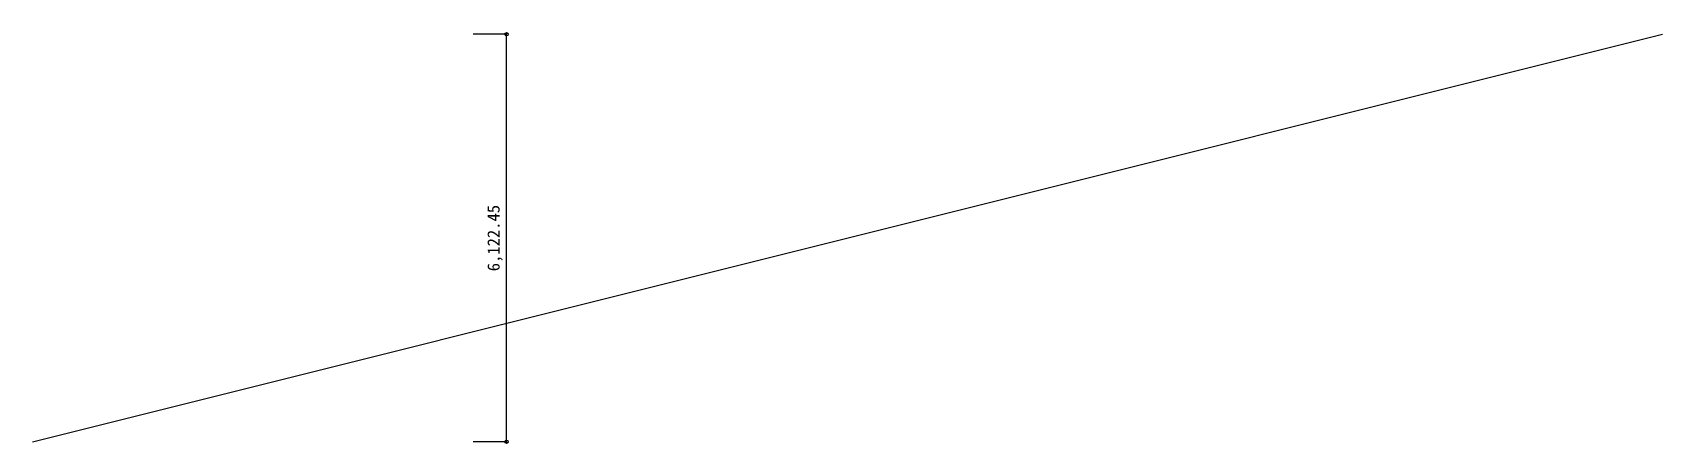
# Model space of a CAD drawing. Units: millimetres at full size, sheet at 1:100. Extents: x -15551 to 8939, y -15760 to -9587.
import ezdxf
from ezdxf.enums import TextEntityAlignment as Align

# ---------------------------------------------------------------- set-up
doc = ezdxf.new("R2010")
doc.units = ezdxf.units.MM
doc.header["$LTSCALE"] = 100
doc.header["$PDMODE"] = 32
doc.header["$PDSIZE"] = 50
doc.layers.add('0-0', color=4, linetype='Continuous')
doc.styles.add('ＭＳ ゴシック', font='')
doc.styles.get('ＭＳ ゴシック').set_extended_font_data('MS Gothic')

msp = doc.modelspace()

# ---------------------------------------------------------------- linework, layer by layer
at = {"layer": '0-0', "color": 7}
msp.add_line((-15551, -15734.7), (8938.8, -9612.2), dxfattribs=at)
at = {"layer": '0-0'}
for p, q in [((-8428.6, -9612.2), (-8928.6, -9612.2)), ((-8428.6, -15734.7), (-8428.6, -9612.2)), ((-8428.6, -15734.7), (-8928.6, -15734.7))]:
    msp.add_line(p, q, dxfattribs=at)
for p in [(-8428.6, -9612.2), (-8428.6, -15734.7)]:
    msp.add_point(p, dxfattribs=at)

# ---------------------------------------------------------------- texts
at = {"layer": '0-0', "style": 'ＭＳ ゴシック'}
msp.add_text('6,122.45', height=183.3, rotation=90, dxfattribs=at).set_placement((-8478.6, -13173.5), align=Align.BOTTOM_LEFT)

doc.saveas('drawing.dxf')
